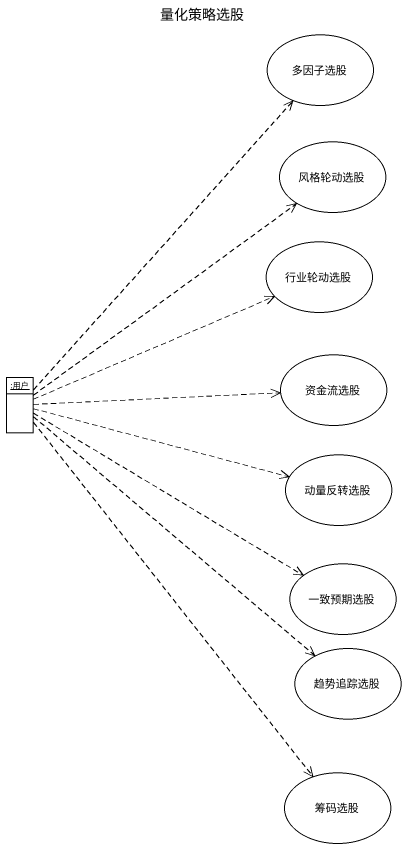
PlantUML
@startuml
title 量化策略选股
allowmixing
hide circle
hide empty members
usecase 多因子选股
usecase 风格轮动选股
usecase 行业轮动选股
usecase 资金流选股
object ":用户" as 用户
usecase 动量反转选股
usecase 一致预期选股
usecase 趋势追踪选股
usecase 筹码选股
用户 .up.> 多因子选股
用户 .up.> 风格轮动选股
用户 .right.> 行业轮动选股
用户 .right.> 资金流选股
用户 .right.> 动量反转选股
用户 ..> 一致预期选股
用户 ..> 趋势追踪选股
用户 ..> 筹码选股
@enduml
